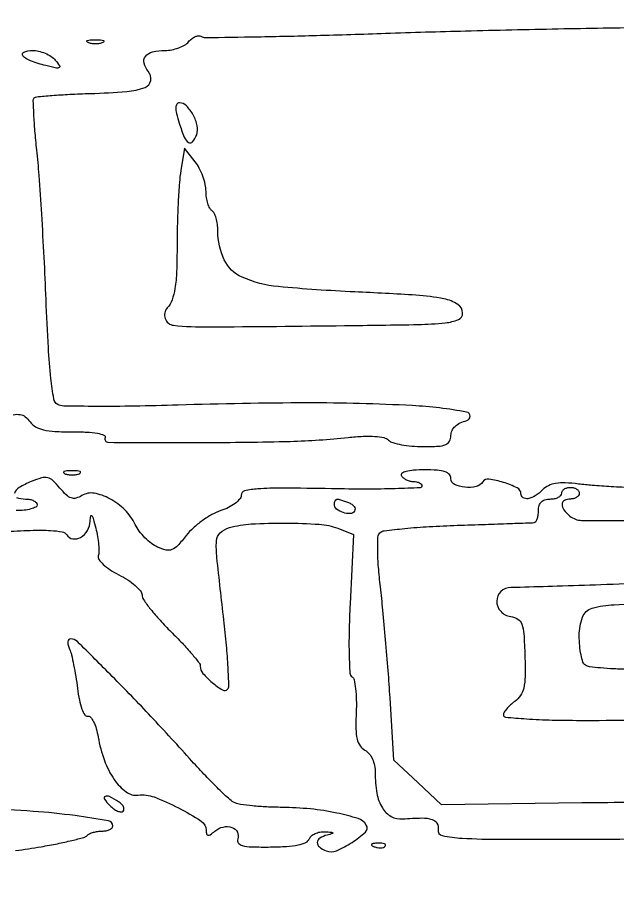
# Model space of a CAD drawing. Extents: x 0 to 2558, y 0 to 3412.
# Drawn here: x 2031.7 to 2134.5, y 1548.8 to 1700.6 of the extents above; entities that cross this region are included whole.
import ezdxf

# ---------------------------------------------------------------- set-up
doc = ezdxf.new("R2010")
doc.units = 0

msp = doc.modelspace()

# ---------------------------------------------------------------- linework, layer by layer
for points in [[(1286.775, 2242.902503, 0.000001), (1177.44536, 2242.627485, 0.134519)], [(1176.555032, 2242.380365, -0.000002), (1098.265318, 2241.934774, -0.000173)], [(1923.086218, 2244.376059, -0.000011), (1814.032813, 2244.041497, -0.000207)], [(2030.921906, 1632.473629, -0.088587), (2032.090788, 1632.498577, -0.129129), (2032.962323, 1632.117488, -0.066724), (2033.794787, 1631.256399, 0.104573), (2034.743527, 1630.412195, 0.071743), (2036.088369, 1629.882004, 0.0456), (2038.06002, 1629.601833, 0.013989), (2041.06946, 1629.535489, -0.012906), (2043.557423, 1629.48603, -0.032858), (2045.350749, 1629.285461, -0.049375), (2046.464989, 1628.970188, -0.410447), (2046.657774, 1628.535489, 0.523083), (2047.209981, 1627.732394, 0.001309), (2063.409992, 1627.701013, 0.006287), (2078.427709, 1627.900085, 0.020484), (2088.351562, 1628.563898, -0.014775), (2090.916615, 1628.764908, -0.02889), (2092.966031, 1628.746241, -0.03499), (2094.493135, 1628.535984, -0.145674), (2095.301562, 1628.098438, 0.125976), (2096.020719, 1627.672454, 0.02501), (2097.487334, 1627.322666, 0.025029), (2099.281807, 1627.080632, 0.021008), (2101.2, 1627, 0.012837), (2103.817246, 1627.067206, 0.08119), (2105.115614, 1627.34852, 0.179262), (2105.760683, 1627.925979, 0.122073), (2106, 1628.891592, -0.106056), (2106.182997, 1629.744629, -0.098417), (2106.702334, 1630.473861, -0.080698), (2107.56067, 1631.054425, -0.046971), (2108.735866, 1631.469843, 0.805533), (2108.690516, 1632.917338, 0.032479), (2099.357743, 1634.026875, 0.013797), (2081.303712, 1634.492847, 0.007555), (2059.172623, 1634.118843, -0.003748), (2051.671155, 1633.934923, -0.005665), (2045.138598, 1633.897762, -0.002414), (2039.571541, 1633.956046, -0.124887), (2038.537791, 1634.235239, -0.226567), (2037.862625, 1635.195282, -0.01424), (2037.370894, 1638.714583, -0.013828), (2036.935762, 1643.964575, -0.003818), (2036.54342, 1652.235239, 0.002884), (2036.214034, 1659.46415, 0.002637), (2035.792466, 1666.907726, 0.002636), (2035.3459, 1673.550979, 0.008605), (2034.951585, 1677.94, -0.005738), (2034.638986, 1681.209038, -0.008872), (2034.451553, 1684.039816, -0.003937), (2034.35452, 1686.434512, -0.207405), (2034.520084, 1686.853418, -0.175558), (2034.942178, 1687.05101, -0.002963), (2037.542008, 1687.270758, -0.007203), (2040.601897, 1687.466835, -0.00468), (2044.142684, 1687.609351, 0.011819), (2050.376934, 1687.94949, 0.072068), (2053.516858, 1688.658332, 0.262633), (2054.488165, 1689.832287, 0.221068), (2054.071528, 1691.413813, -0.110206), (2053.351544, 1692.820047, -0.236187), (2053.599358, 1693.981561, -0.168104), (2054.82372, 1694.755374, -0.057697), (2056.936572, 1695, 0.046931), (2058.106339, 1695.110039, 0.041119), (2059.290167, 1695.437391, 0.043275), (2060.314941, 1695.917915, 0.088508), (2060.990862, 1696.48899, -0.050994), (2061.529563, 1697.017841, -0.064718), (2062.125166, 1697.378939, -0.078595), (2062.684409, 1697.527047, -0.165384), (2063.117013, 1697.427682, 0.142851), (2063.877579, 1697.217359, 0.000577), (2072.777581, 1697.35213, 0.002823), (2082.902923, 1697.574327, 0.001766), (2094.753706, 1697.943241, -0.00225), (2108.481294, 1698.357297, -0.001458), (2124.364225, 1698.718519, -0.001465), (2139.880595, 1698.980665, -0.002778)], [(1347, 900.068317, 0.000002), (1365.687198, 900.484728, 0.000002), (1385.0375, 900.916042, 0.000002), (1402.386564, 901.302857, 0.000005)], [(2137.099589, 1619.918365, -0.004236), (2133.497365, 1620.106749, -0.004276), (2130.209399, 1620.334881, -0.011741), (2127.895285, 1620.570115, 0.019502), (2125.599607, 1620.767534, 0.051709), (2123.957113, 1620.674566, 0.072382), (2122.720353, 1620.286047, 0.084325), (2121.716713, 1619.573856, -0.053173), (2120.441499, 1618.544428, -0.098849), (2119.209999, 1618.058472, -0.190735), (2118.366513, 1618.227834, -0.254197), (2118, 1618.902175, 0.28593), (2117.380649, 1619.896676, 0.038661), (2114.993041, 1620.848977, 0.038688), (2112.496234, 1621.420155, 0.299714), (2111.463088, 1620.940275, -0.201633), (2110.320888, 1620.126068, -0.081042), (2108.368927, 1620.009531, -0.088925), (2106.614629, 1620.513006, -0.285912), (2106, 1621.5, 0.19004), (2105.724655, 1622.198277, 0.126095), (2104.990164, 1622.667745, 0.063233), (2103.64858, 1622.927935, 0.016318), (2101.440983, 1623, 0.016966), (2099.589239, 1622.937148, 0.045191), (2098.284665, 1622.729054, 0.091154), (2097.583647, 1622.407294, 0.397171), (2097.5, 1622, 0.08825), (2097.842344, 1621.617164, 0.053305), (2098.359775, 1621.29375, 0.051278), (2098.961978, 1621.074167, 0.061875), (2099.559017, 1621, -0.051518), (2100.110372, 1620.943039, -0.071439), (2100.576711, 1620.773591, -0.091472), (2100.890148, 1620.52343, -0.180617), (2101, 1620.229247, -0.402569), (2100.705691, 1619.922949, -0.00241), (2096.446875, 1619.773408, -0.00777), (2091.443406, 1619.699654, -0.004659), (2085.5, 1619.759788, 0.002941), (2077.013941, 1619.874807, 0.020462), (2072.865076, 1619.736814, 0.041925), (2070.601773, 1619.376284, 0.345049), (2070, 1618.608093, -0.181552), (2069.760431, 1617.970059, -0.052748), (2068.976542, 1617.244148, -0.045528), (2067.849539, 1616.552206, -0.035229), (2066.515888, 1616.005243, 0.048135), (2065.004035, 1615.339194, 0.02833), (2063.337629, 1614.276226, 0.028139), (2061.778256, 1613.013375, 0.042467), (2060.588868, 1611.733925, -0.018886), (2059.112198, 1609.987218, -0.112547), (2058.138229, 1609.310747, -0.15663), (2057.128134, 1609.237719, -0.047276), (2055.655937, 1609.746996, -0.05738), (2054.60519, 1610.379935, -0.033784), (2053.505803, 1611.352639, -0.033403), (2052.525463, 1612.488274, -0.048123), (2051.832957, 1613.619844, 0.082542), (2050.049777, 1616.129661, 0.072764), (2047.477962, 1618.056859, 0.082188), (2044.793266, 1618.987866, 0.179701), (2042.684871, 1618.591537, -0.067386), (2041.672794, 1618.155446, -0.151137), (2040.845013, 1618.178403, -0.11148), (2040.011422, 1618.689223, -0.028114), (2038.928482, 1619.868674, 0.029818), (2037.721194, 1621.174603, 0.135867), (2036.819267, 1621.661404, 0.129191), (2035.77064, 1621.627721, 0.025914), (2033.993611, 1620.997354, 0.035017), (2031.902754, 1619.954389, 0.181451), (2031.105747, 1618.966968, 0.411362)], [(2146.245114, 1565.92027, 0.004032), (2128.426911, 1565.824089), (2104.353821, 1565.5), (2100.289595, 1569.349277), (2096.225369, 1573.198554), (2095.554284, 1583.849277, 0.003539), (2095.225359, 1588.540256, 0.002453), (2094.789893, 1593.839696, 0.002473), (2094.321418, 1598.92637, 0.005085), (2093.894477, 1602.902878, -0.009918), (2093.561902, 1606.31047, -0.01661), (2093.434628, 1609.185695, -0.01333), (2093.470187, 1611.459153, -0.187942), (2093.792113, 1612.192113, -0.168466), (2094.549443, 1612.55944, -0.00514), (2098.063765, 1612.938769, -0.009606), (2102.2692, 1613.267595, -0.006434), (2107.089235, 1613.48925, 0.000189), (2111.899925, 1613.650299, 0.000288), (2116.07465, 1613.794047, 0.000098), (2119.682726, 1613.921078, 0.00779), (2120.25, 1613.950016, 0.226048), (2120.53781, 1614.111448, 0.066164), (2120.779687, 1614.572817, 0.052161), (2120.945164, 1615.23046, 0.035584), (2121, 1616, -0.072254), (2121.126841, 1616.873159, -0.124864), (2121.5, 1617.5, -0.124864), (2122.126841, 1617.873159, -0.072254), (2123, 1618, 0.048028), (2123.765418, 1618.073693, 0.068025), (2124.4125, 1618.29375, 0.088204), (2124.848523, 1618.618118, 0.191087), (2125, 1619, -0.148195), (2125.115568, 1619.381354, -0.098894), (2125.440625, 1619.70625, -0.082425), (2125.926543, 1619.925306, -0.064853), (2126.5, 1620, -0.064853), (2127.073457, 1619.925306, -0.082425), (2127.559375, 1619.70625, -0.098894), (2127.884432, 1619.381354, -0.148195), (2128, 1619, -0.148195), (2127.884432, 1618.618646, -0.098894), (2127.559375, 1618.29375, -0.082425), (2127.073457, 1618.074694, -0.064853), (2126.5, 1618, 0.11726), (2125.466501, 1617.754245, 0.275429), (2125.056612, 1617.109608, 0.173195), (2125.365882, 1616.157771, 0.055287), (2126.41551, 1615.07012, 0.172349), (2128.418011, 1614.336017, 0.003105), (2139.977189, 1614.291806, 0.008413)], [(2031.458065, 1618.256627, 0.082647), (2033, 1618, -0.048028), (2033.765418, 1617.926307, -0.068025), (2034.4125, 1617.70625, -0.088204), (2034.848523, 1617.381882, -0.191087), (2035, 1617, -0.280375), (2034.765152, 1616.614113, -0.051061), (2033.95208, 1616.29375, -0.04185), (2032.79958, 1616.072518, -0.026506), (2031.432612, 1616, -0.015243)], [(2029.975961, 1612.433531, -0.007371), (2034.332102, 1612.636623, -0.02214), (2037.308821, 1612.599632, -0.027597), (2039.323068, 1612.373336, -0.2158), (2040.086747, 1611.859641, 0.217516), (2041.129878, 1611.162923, 0.174655), (2042.470464, 1611.414242, 0.130677), (2043.628545, 1612.585423, 0.119325), (2044.102361, 1614.218615, -0.03031), (2044.19516, 1615.095458, -0.649944), (2044.383259, 1615.143905, -0.10092), (2044.643348, 1614.630676, -0.006501), (2045.068228, 1613, -0.018076), (2045.36694, 1611.568634, -0.019791), (2045.550856, 1610.161997, -0.019661), (2045.612646, 1608.954224, -0.086774), (2045.498635, 1608.253607, 0.245382), (2045.589703, 1607.637833, 0.049056), (2046.351414, 1606.779999, 0.041405), (2047.536671, 1605.852717, 0.027351), (2049.032769, 1604.983283, -0.026509), (2050.551709, 1604.103988, -0.034455), (2051.834626, 1603.135492, -0.036837), (2052.749014, 1602.214189, -0.178869), (2053, 1601.535046, 0.152728), (2053.252349, 1600.728179, 0.015272), (2054.46875, 1599.083364, 0.01808), (2056.084988, 1597.177958, 0.013415), (2058, 1595.188986, -0.009255), (2059.915616, 1593.232232, -0.013321), (2061.53125, 1591.425525, -0.009048), (2062.796349, 1589.876638, -0.16826), (2063, 1589.288604, 0.179003), (2063.449578, 1588.073057, 0.039989), (2065.044925, 1586.487399, 0.039032), (2066.789281, 1585.230482, 0.345815), (2067.669521, 1585.336187, 0.208317), (2067.897071, 1585.914887, 0.004253), (2067.754568, 1589.106027, 0.009262), (2067.483233, 1592.8862, 0.006004), (2067.036086, 1597.246723, -0.001569), (2065.842493, 1607.949975, -0.042199), (2065.775152, 1610.806164, -0.190858), (2066.424339, 1612.192478, -0.120045), (2068, 1613.087784, -0.055071), (2071.749842, 1613.722749, -0.016049), (2077.612143, 1613.87294, -0.015012), (2083.406704, 1613.661335, -0.074336), (2086.585923, 1612.967332), (2089.302046, 1611.934664), (2088.701726, 1599.995013, 0.006717), (2088.523428, 1595.152705, 0.012523), (2088.529997, 1591.227394, 0.007546), (2088.660465, 1588.108701, 0.244802), (2089.036252, 1587.477595, -0.208395), (2089.390284, 1586.967055, -0.020306), (2089.627294, 1585.448212, -0.023033), (2089.757731, 1583.536794, -0.016183), (2089.735549, 1581.380388, 0.013651), (2089.69165, 1578.520576, 0.054296), (2089.902236, 1576.780522, 0.094026), (2090.400135, 1575.654789, 0.114576), (2091.25, 1574.880784, -0.096666), (2091.953581, 1574.284194, -0.062492), (2092.513435, 1573.370946, -0.056512), (2092.877133, 1572.244183, -0.049871), (2093, 1571.01541, 0.042023), (2093.297277, 1567.484549, 0.093199), (2094.229641, 1564.960564, 0.134835), (2095.745823, 1563.510747, 0.144218), (2097.749591, 1563.086775, -0.014812), (2101.006392, 1563.244287, -0.078592), (2102.768331, 1562.9993, -0.19129), (2103.599847, 1562.336413, -0.173229), (2103.793837, 1561.25, 0.403657), (2104.49863, 1560.221917, 0.036537), (2107.891593, 1559.780093, 0.014048), (2114.674365, 1559.587725, 0.001126), (2132.579175, 1559.623393, 0.002883), (2151.695525, 1559.814743, 0.024441)], [(2140.167561, 1603.558073, -0.00029), (2131.702529, 1603.270176, -0.000417), (2124.203909, 1603.02577, -0.000219), (2117.849897, 1602.826767, -0.006599), (2116.25, 1602.798491, 0.191599), (2114.552632, 1602.114468, 0.204603), (2113.848678, 1600.474527, 0.188095), (2114.528144, 1598.722768, 0.173534), (2116.240869, 1597.819551, -0.104332), (2117.464902, 1597.373358, -0.168399), (2118.154996, 1596.519388, -0.070679), (2118.500537, 1594.856422, -0.00823), (2118.680572, 1591.051917, -0.010905), (2118.712185, 1587.54616, -0.0517), (2118.479919, 1585.554567, -0.092289), (2117.924467, 1584.253387, -0.093335), (2116.939703, 1583.245213, 0.030025), (2116.197295, 1582.655775, 0.034892), (2115.569788, 1582.008594, 0.037426), (2115.128144, 1581.396969, 0.13852), (2115, 1580.943296, 0.38843), (2115.362503, 1580.547074, 0.005258), (2118.932039, 1580.266974, 0.011107), (2123.370817, 1580.064518, 0.005841), (2128.893011, 1580, 0.004947), (2138.897118, 1580.098981, 0.088444)], [(2136.459934, 1588.778632, -0.009394), (2133.950681, 1588.839971, -0.012342), (2131.664888, 1588.995439, -0.009882), (2129.776832, 1589.208471, -0.105755), (2129.054554, 1589.466284, -0.175497), (2128.645009, 1589.983468, -0.029354), (2128.309775, 1591.225525, -0.029092), (2128.07717, 1592.799036, -0.022153), (2128, 1594.539965, -0.088535), (2128.566469, 1597.714027, -0.237328), (2130.19688, 1599.237623, -0.061627), (2133.984995, 1599.858325, -0.002561), (2147.719015, 1600.328085, -0.00343)], [(2031.306978, 1557.639625, 0.006676), (2035.701004, 1558.319788, 0.007734), (2038.496857, 1558.835465, 0.010866), (2040.973019, 1559.38812, 0.007362), (2043.01136, 1559.92174, 0.129372), (2043.59629, 1560.262956, -0.091035), (2044.007036, 1560.546278, -0.035767), (2044.655368, 1560.783493, -0.033922), (2045.410718, 1560.945623, -0.035919), (2046.166667, 1561, 0.045644), (2046.868405, 1561.064193, 0.065559), (2047.461458, 1561.256376, 0.085581), (2047.861959, 1561.539319, 0.198807), (2048, 1561.872771, 0.36543), (2047.243184, 1562.770002, 0.008971), (2041.508798, 1563.645097, 0.015141), (2034.338781, 1564.387796, 0.008959), (2025.75, 1564.860811)]]:
    msp.add_lwpolyline(points, format="xyb")
for points in [[(2046.25, 1696.337719, -0.057986), (2045.679992, 1696.181385, -0.037979), (2045, 1696.12966, -0.037979), (2044.320008, 1696.181385, -0.057986), (2043.75, 1696.337719, -0.174857), (2043.540618, 1696.525001, -0.447206), (2043.601562, 1696.693942, -0.078554), (2044.10856, 1696.810911, -0.017491), (2045, 1696.842105, -0.017491), (2045.89144, 1696.810911, -0.078554), (2046.398438, 1696.693942, -0.447206), (2046.459382, 1696.525001, -0.174857)], [(2038.127555, 1693.334126, -0.019501), (2038.867781, 1692.360658, -0.441528), (2038.798942, 1692.05346, -0.185452), (2038.327824, 1691.981274, -0.006522), (2036.5, 1692.404889, -0.02697), (2033.879391, 1693.20037, -0.123663), (2032.573179, 1694.083896, -0.522818), (2032.725728, 1694.725401, -0.093739), (2034.177555, 1695, -0.056316), (2035.265174, 1694.87711, -0.043548), (2036.401109, 1694.51065, -0.044721), (2037.414155, 1693.972269, -0.076098)], [(2059.393898, 1682.5, 0.019158), (2060.249571, 1680.093656, 0.153538), (2060.984394, 1679.193567, 0.390994), (2061.682215, 1679.30904, 0.073874), (2062.376797, 1680.539533, 0.150024), (2062.480722, 1682.052524, 0.067263), (2061.764564, 1683.934762, 0.069123), (2060.614752, 1685.49231, 0.20189), (2059.408661, 1686, 0.246232), (2058.97447, 1685.772375, 0.151355), (2058.797187, 1685.208562, 0.062393), (2058.921833, 1684.178354, 0.014577)], [(2059.662183, 1674.37531, 0.022182), (2059.413982, 1672.305698, 0.006039), (2059.206829, 1669.017752, 0.006096), (2059.062234, 1665.278504, 0.006306), (2059.011006, 1661.578741, -0.008452), (2058.928787, 1657.046072, -0.029791), (2058.653576, 1654.14572, -0.047636), (2058.152753, 1652.179174, -0.098061), (2057.339464, 1650.82261, 0.274153), (2056.960991, 1648.959433, 0.291844), (2058.4122, 1647.814115, 0.027027), (2064.402992, 1647.537293, 0.000938), (2087.75, 1647.764737, 0.001678), (2100.328044, 1647.953077, 0.021483), (2105.030847, 1648.241661, 0.070551), (2107.272406, 1648.802377, 0.305181), (2108, 1649.883423, 0.25643), (2107.161471, 1651.410916, 0.093069), (2104.788078, 1652.361929, 0.033378), (2099.995761, 1652.982486, 0.004152), (2089.5, 1653.547056, -0.011865), (2076.381873, 1654.455796, -0.081643), (2070.150918, 1656.085485, -0.179666), (2067.108304, 1659.061196, -0.110693), (2066, 1664.006083, 0.032091), (2065.92636, 1665.152283, 0.037628), (2065.70625, 1666.218723, 0.040991), (2065.385435, 1667.069245, 0.144643), (2065, 1667.5, -0.137859), (2064.613429, 1667.920629, -0.042429), (2064.287218, 1668.726963, -0.038832), (2064.059996, 1669.733622, -0.034041), (2063.977764, 1670.809017, 0.054021), (2063.837343, 1672.012015, 0.031454), (2063.4255, 1673.407271, 0.031126), (2062.830122, 1674.769134, 0.045324), (2062.128941, 1675.87531), (2060.302355, 1678.250619)], [(2039.75, 1622.337719, 0.057986), (2040.320008, 1622.181385, 0.037979), (2041, 1622.12966, 0.037979), (2041.679992, 1622.181385, 0.057986), (2042.25, 1622.337719, 0.174857), (2042.459382, 1622.525001, 0.447206), (2042.398438, 1622.693942, 0.078554), (2041.89144, 1622.810911, 0.017491), (2041, 1622.842105, 0.017491), (2040.10856, 1622.810911, 0.078554), (2039.601562, 1622.693942, 0.447206), (2039.540618, 1622.525001, 0.174857)], [(2088.412469, 1617.395215, -0.057286), (2088.976634, 1617.100892, -0.087957), (2089.370955, 1616.717946, -0.118453), (2089.537736, 1616.310773, -0.178492), (2089.462231, 1615.938889, -0.245961), (2088.717879, 1615.497872, -0.094762), (2087.491379, 1615.666251, -0.092041), (2086.387399, 1616.282259, -0.223167), (2086, 1617.106989, -0.090693), (2086.109405, 1617.705188, -0.27948), (2086.420137, 1617.948328, -0.110121), (2087.03866, 1617.885989, -0.011651)], [(2040.554005, 1592.25, -0.043272), (2040.889031, 1591.2624, -0.009974), (2041.274109, 1589.545312, -0.010231), (2041.638972, 1587.542573, -0.009833), (2041.926979, 1585.5, 0.019198), (2042.248757, 1583.490804, 0.038764), (2042.68337, 1581.948582, 0.051724), (2043.176087, 1580.942822, 0.310075), (2043.682773, 1580.722263, -0.273364), (2044.169596, 1580.548464, -0.057595), (2044.684418, 1579.761206, -0.045453), (2045.146703, 1578.580672, -0.028764), (2045.476606, 1577.138467, 0.045893), (2046.536933, 1573.137942, 0.063229), (2048.242395, 1569.838733, 0.08066), (2050.28452, 1567.708825, 0.19641), (2052.349712, 1567.164784, -0.123365), (2055.062577, 1566.850904, -0.029336), (2059.248751, 1564.984821, -0.024897), (2063.139769, 1562.71664, -0.253543), (2064, 1561.129272, 0.050761), (2064.066041, 1560.480448, 0.329774), (2064.296018, 1560.27429, 0.179936), (2064.697465, 1560.382078, 0.01859), (2065.487265, 1560.989431, -0.117689), (2066.921998, 1561.697453, -0.139524), (2068.426539, 1561.617434, -0.193563), (2069.351855, 1560.817602, -0.21367), (2069.416111, 1559.641984, 0.259465), (2069.514098, 1558.953267, 0.171986), (2070.197727, 1558.504304, 0.054122), (2071.807508, 1558.290048, 0.0084), (2075.026581, 1558.266289, 0.013652), (2077.812981, 1558.368655, 0.035554), (2079.799866, 1558.638728, 0.050804), (2081.122897, 1559.059178, 0.201453), (2081.7006, 1559.662159, -0.124832), (2082.055866, 1560.165321, -0.069241), (2082.692682, 1560.572934, -0.062125), (2083.499297, 1560.828665, -0.059321), (2084.356989, 1560.883999, -0.004734), (2085.509429, 1560.810667, -0.228049), (2085.705031, 1560.698298, -0.509086), (2085.657257, 1560.563609, -0.008138), (2084.75, 1560.310674, 0.073332), (2083.505784, 1559.781673, 0.24568), (2083.064014, 1559.04563, 0.246904), (2083.417263, 1558.2659, 0.073855), (2084.590782, 1557.603537, 0.194084), (2086.334593, 1557.633174, 0.043017), (2089.027092, 1559.056813, 0.04361), (2091.310662, 1560.827356, 0.358719), (2091.475625, 1562.039439, 0.179535), (2090.061431, 1563.141397, 0.025162), (2086.416879, 1564.096649, 0.026699), (2081.888292, 1564.793312, 0.0219), (2077, 1565.064708, -0.009311), (2074.398004, 1565.143553, -0.01118), (2071.955267, 1565.317952, -0.009957), (2069.913451, 1565.550794, -0.070312), (2068.954099, 1565.820285, -0.081933), (2068.066709, 1566.398822, -0.007523), (2066.147219, 1568.209709, -0.009557), (2063.918544, 1570.461022, -0.007347), (2061.569604, 1573, 0.00537), (2054.520611, 1580.679971, 0.007015), (2047.901757, 1587.5421, 0.002397), (2041.920805, 1593.513739, 0.197464), (2040.737553, 1594, 0.226103), (2040.436218, 1593.856394, 0.145218), (2040.285182, 1593.49199, 0.086553), (2040.32364, 1592.928756, 0.0432)], [(2047.47619, 1565.380952, 0.039697), (2048.145432, 1564.810306, 0.058934), (2048.81746, 1564.435317, 0.077508), (2049.391612, 1564.296927, 0.220265), (2049.768659, 1564.435325, 0.195698), (2049.9078, 1564.765449, 0.119033), (2049.812144, 1565.184208, 0.084326), (2049.48473, 1565.633473, 0.052259), (2048.97104, 1566.03906, 0.024588), (2047.429496, 1566.910977, 0.223699), (2046.677875, 1566.930098, 0.477328), (2046.55187, 1566.466501, 0.040045)], [(2092.8125, 1558.316886, 0.051402), (2093.359369, 1558.160852, 0.05415), (2093.916927, 1558.123424, 0.060344), (2094.402231, 1558.202593, 0.126455), (2094.729167, 1558.395833, 0.296942), (2094.77538, 1558.614691, 0.208169), (2094.592839, 1558.799335, 0.077125), (2094.112848, 1558.910055, 0.028489), (2093.416667, 1558.921053, 0.018894), (2092.670344, 1558.862007, 0.168741), (2092.37858, 1558.720685, 0.470617), (2092.395823, 1558.538436, 0.054073)]]:
    msp.add_lwpolyline(points, format="xyb", close=True)

doc.saveas('drawing.dxf')
